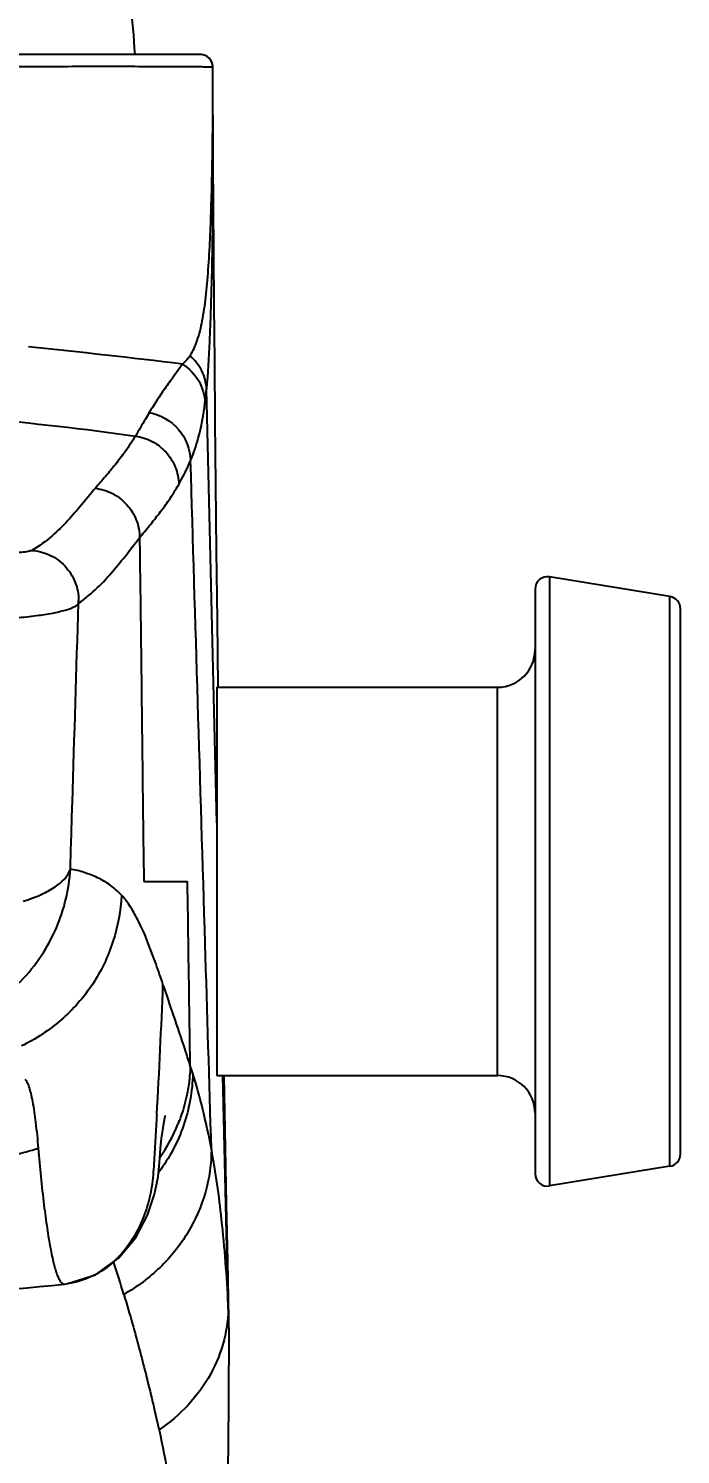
# Model space of a CAD drawing. Header units: millimetres. Extents: x 1091 to 1735, y 843 to 1297.
# Drawn here: x 1488.7 to 1514.7, y 1164.9 to 1221.8 of the extents above; entities that cross this region are included whole.
import ezdxf

# ---------------------------------------------------------------- set-up
doc = ezdxf.new("R2010")
doc.units = ezdxf.units.MM
doc.styles.add('Daelim Dimension', font='\x7f\x7f\x7f\x7f.TTF')
doc.dimstyles.new('DEFAULT', dxfattribs={"dimscale": 2, "dimtxt": 2, "dimasz": 2, "dimexe": 0, "dimexo": 2, "dimgap": 1, "dimtad": 1, "dimdec": 1, "dimzin": 9, "dimdsep": 46, "dimtxsty": 'Daelim Dimension', "dimcen": 0.5, "dimclrd": 252, "dimclre": 252, "dimclrt": 3, "dimadec": 1, "dimazin": 0, "dimtfac": 1, "dimtdec": 1, "dimtix": 1, "dimtmove": 0, "dimatfit": 3, "dimfxl": 0, "dimtolj": 1, "dimtzin": 1, "dimlwd": 9, "dimlwe": 9, "dimarcsym": 0})

# ---------------------------------------------------------------- blocks, each defined once
blk = doc.blocks.new('*D4')
at = {"color": 5, "lineweight": 9}
for p, q in [((1435.712, 1187.784), (1406.581, 1187.784)), ((1406.581, 1183.784), (1406.581, 1132.656)), ((1493.501, 1128.656), (1406.581, 1128.656))]:
    blk.add_line(p, q, dxfattribs=at)
at = {"color": 5}
for points in [[(1405.914, 1183.784), (1407.247, 1183.784), (1406.581, 1187.784)], [(1405.914, 1132.656), (1407.247, 1132.656), (1406.581, 1128.656)]]:
    blk.add_solid(points, dxfattribs=at)
at = {"layer": 'Defpoints', "color": 0}
for p in [(1439.712, 1187.784), (1406.581, 1128.656), (1497.501, 1128.656)]:
    blk.add_point(p, dxfattribs=at)
at = {"color": 7, "insert": (1399.137, 1158.22), "char_height": 10, "attachment_point": 5, "rotation": 90, "style": 'Daelim Dimension'}
blk.add_mtext('\\A1;59', dxfattribs=at)

msp = doc.modelspace()

# ---------------------------------------------------------------- linework, layer by layer
at = {"color": 7, "linetype": 'Continuous'}
for p, q in [((1495.503, 1220.784), (1448.499, 1220.784)), ((1496.003, 1220.286), (1496.003, 1220.301)), ((1496.019, 1216.473), (1496.003, 1220.286)), ((1495.996, 1217.32), (1495.998, 1217.521)), ((1496.009, 1217.787), (1496.009, 1217.517)), ((1496.028, 1214.759), (1496.019, 1216.473)), ((1496.042, 1212.845), (1496.028, 1214.759)), ((1496.059, 1210.762), (1496.042, 1212.845)), ((1496.079, 1208.528), (1496.059, 1210.762)), ((1496.102, 1206.149), (1496.079, 1208.528)), ((1496.163, 1190.116), (1495.752, 1207.425)), ((1496.128, 1203.629), (1496.102, 1206.149)), ((1496.158, 1200.975), (1496.128, 1203.629)), ((1496.19, 1198.203), (1496.158, 1200.975)), ((1514.244, 1199.153), (1509.444, 1199.939)), ((1509.444, 1199.939), (1509.444, 1175.629)), ((1508.863, 1199.445), (1508.863, 1176.122)), ((1514.244, 1176.415), (1514.244, 1199.153)), ((1514.663, 1176.909), (1514.663, 1198.659)), ((1496.224, 1195.535), (1496.19, 1198.203)), ((1496.163, 1195.534), (1507.363, 1195.534)), ((1496.163, 1195.534), (1496.163, 1180.034)), ((1507.363, 1180.034), (1507.363, 1195.534)), ((1493.253, 1187.783), (1494.995, 1187.782)), ((1496.163, 1180.034), (1507.363, 1180.034)), ((1496.621, 1170.887), (1496.403, 1180.04)), ((1496.511, 1177.122), (1496.458, 1180.034)), ((1514.244, 1176.415), (1509.444, 1175.629)), ((1496.663, 1169.597), (1496.6, 1172.637)), ((1490.08, 1171.714), (1490.228, 1171.733)), ((1490.228, 1171.733), (1490.226, 1171.733)), ((1496.659, 1169.798), (1496.621, 1170.887))]:
    msp.add_line(p, q, dxfattribs=at)
for points in [[(1490.226, 1171.734), (1491.326, 1172.086), (1492.247, 1172.747), (1492.932, 1173.577), (1493.401, 1174.462), (1493.684, 1175.308), (1493.819, 1175.997), (1493.874, 1176.564), (1493.919, 1177.119), (1493.963, 1177.538), (1494.005, 1177.861), (1494.047, 1178.126), (1494.089, 1178.351), (1494.111, 1178.453)], [(1496.6, 1172.637), (1496.554, 1174.907), (1496.511, 1177.122)], [(1496.306, 1145.687), (1496.34, 1153.21), (1496.466, 1159.541), (1496.627, 1165.089), (1496.663, 1169.596)]]:
    msp.add_lwpolyline(points, dxfattribs=at)
for centre, radius, start, end in [((1472.001, 1219.817), 20.922, 2.6495, 8.3683), ((1495.503, 1220.284), 0.5, 0.1895, 90.0002), ((1495.503, 1220.285), 0.499, 55.771, 67.4541), ((1495.497, 1220.282), 0.506, 4.9953, 22.8371), ((1495.51, 1220.284), 0.493, 0.39, 4.9713), ((332.797, 1216.303), 1163.213, 0.073065, 0.196918), ((1448.489, 824.735), 386.477, 83.11887, 84.03503), ((1509.363, 1199.445), 0.5, 80.6979, 180), ((1514.163, 1198.659), 0.5, 0, 80.6979), ((1488.651, 1198.99), 1.999, 356.8921, 0.2947), ((1507.363, 1197.034), 1.5, 270, 0), ((1251.999, 1192.587), 242.182, 356.65881, 357.89087), ((1507.363, 1178.534), 1.5, 0, 90), ((1487.96, 1180.817), 7.188, 325.6617, 337.7851), ((1467.845, 1251.424), 77.256, 284.42814, 285.92265), ((1514.163, 1176.909), 0.5, 279.3021, 0), ((1509.363, 1176.122), 0.5, 180, 279.3021), ((1403.517, 1144.412), 92.914, 16.82326, 17.66849), ((1472.001, 1347.353), 176.569, 273.29178, 275.87822)]:
    msp.add_arc(centre, radius, start, end, dxfattribs=at)
for points in [[(1495.695, 1220.746), (1495.634, 1220.771), (1495.568, 1220.784), (1495.503, 1220.784)], [(1495.963, 1220.479), (1495.927, 1220.566), (1495.862, 1220.644), (1495.784, 1220.697)], [(1495.205, 1180.114), (1495.171, 1180.219), (1495.137, 1180.324), (1495.103, 1180.429)], [(1491.186, 1172.024), (1490.885, 1171.88), (1490.558, 1171.781), (1490.228, 1171.733)]]:
    msp.add_open_spline(points, degree=3, dxfattribs=at)
for points, knots in [([(1488.063, 1220.307), (1488.65, 1220.308), (1489.759, 1220.311), (1491.321, 1220.312), (1492.676, 1220.312), (1493.669, 1220.31), (1494.348, 1220.307), (1494.768, 1220.305), (1495.127, 1220.302), (1495.424, 1220.3), (1495.659, 1220.297), (1495.815, 1220.294), (1495.908, 1220.292), (1495.954, 1220.291), (1495.984, 1220.289), (1495.999, 1220.288), (1496.003, 1220.287)], [0, 0, 0, 0, 0.221509, 0.419023, 0.590331, 0.733517, 0.794065, 0.847015, 0.89224, 0.929669, 0.959239, 0.980875, 0.988691, 0.99449, 0.998261, 1, 1, 1, 1]), ([(1495.998, 1217.521), (1496, 1217.733), (1496.006, 1218.654), (1496.005, 1219.576), (1496.003, 1220.286)], [0, 0, 0, 0, 0.229179, 1, 1, 1, 1]), ([(1495.091, 1208.762), (1495.216, 1208.947), (1495.419, 1209.406), (1495.606, 1210.2), (1495.74, 1211.146), (1495.869, 1212.644), (1495.95, 1214.718), (1495.987, 1216.428), (1495.996, 1217.32)], [0, 0, 0, 0, 0.077521, 0.17123, 0.281947, 0.407769, 0.691343, 1, 1, 1, 1]), ([(1496.009, 1217.517), (1496.01, 1216.515), (1496.003, 1214.595), (1495.961, 1211.865), (1495.888, 1209.502), (1495.809, 1208.058), (1495.752, 1207.425)], [0, 0, 0, 0, 0.297663, 0.570481, 0.81099, 1, 1, 1, 1]), ([(1495.091, 1208.762), (1495.069, 1208.73), (1494.981, 1208.609), (1494.878, 1208.5), (1494.793, 1208.428)], [0, 0, 0, 0, 0.257662, 1, 1, 1, 1]), ([(1495.752, 1207.425), (1495.744, 1207.676), (1495.614, 1208.186), (1495.287, 1208.595), (1495.091, 1208.762)], [0, 0, 0, 0, 0.493675, 1, 1, 1, 1]), ([(1494.793, 1208.428), (1494.652, 1208.228), (1494.384, 1207.859), (1493.924, 1207.227), (1493.64, 1206.771), (1493.472, 1206.493)], [0, 0, 0, 0, 0.313718, 0.583884, 1, 1, 1, 1]), ([(1494.793, 1208.428), (1495.055, 1208.26), (1495.505, 1207.801), (1495.684, 1207.181), (1495.693, 1206.876)], [0, 0, 0, 0, 0.505217, 1, 1, 1, 1]), ([(1472.001, 1206.984), (1473.28, 1206.984), (1476.241, 1206.932), (1481.149, 1206.72), (1486.85, 1206.299), (1490.859, 1205.846), (1492.922, 1205.558)], [0, 0, 0, 0, 0.182829, 0.42341, 0.702217, 1, 1, 1, 1]), ([(1495.693, 1206.876), (1495.698, 1206.918), (1495.721, 1207.101), (1495.739, 1207.284), (1495.752, 1207.425)], [0, 0, 0, 0, 0.2307, 1, 1, 1, 1]), ([(1493.472, 1206.493), (1493.419, 1206.405), (1493.232, 1206.095), (1493.052, 1205.781), (1492.922, 1205.558)], [0, 0, 0, 0, 0.284524, 1, 1, 1, 1]), ([(1493.471, 1206.493), (1493.912, 1206.412), (1494.76, 1205.935), (1495.105, 1205.023), (1495.117, 1204.578)], [0, 0, 0, 0, 0.501165, 1, 1, 1, 1]), ([(1495.117, 1204.58), (1495.238, 1204.87), (1495.5, 1205.62), (1495.631, 1206.404), (1495.693, 1206.877)], [0, 0, 0, 0, 0.397296, 1, 1, 1, 1]), ([(1492.922, 1205.558), (1492.792, 1205.351), (1492.538, 1204.963), (1492.131, 1204.43), (1491.723, 1203.946), (1491.453, 1203.631), (1491.318, 1203.473)], [0, 0, 0, 0, 0.278386, 0.527593, 0.763087, 1, 1, 1, 1]), ([(1492.921, 1205.558), (1493.153, 1205.525), (1493.607, 1205.377), (1494.169, 1204.935), (1494.545, 1204.329), (1494.641, 1203.861), (1494.647, 1203.628)], [0, 0, 0, 0, 0.250242, 0.500454, 0.750409, 1, 1, 1, 1]), ([(1494.647, 1203.628), (1494.686, 1203.696), (1494.859, 1204.004), (1495.01, 1204.325), (1495.117, 1204.578)], [0, 0, 0, 0, 0.221741, 1, 1, 1, 1]), ([(1495.949, 1177.094), (1495.866, 1179.828), (1495.588, 1188.989), (1495.311, 1198.151), (1495.117, 1204.578)], [0, 0, 0, 0, 0.298398, 1, 1, 1, 1]), ([(1493.084, 1201.495), (1493.216, 1201.659), (1493.481, 1201.985), (1493.883, 1202.483), (1494.282, 1203.025), (1494.526, 1203.418), (1494.647, 1203.628)], [0, 0, 0, 0, 0.23864, 0.47659, 0.725296, 1, 1, 1, 1]), ([(1491.318, 1203.473), (1490.959, 1203.04), (1490.424, 1202.374), (1489.582, 1201.529), (1489.067, 1201.164), (1488.778, 1200.993)], [0, 0, 0, 0, 0.472806, 0.717814, 1, 1, 1, 1]), ([(1491.318, 1203.473), (1491.556, 1203.445), (1492.027, 1203.299), (1492.607, 1202.846), (1492.991, 1202.219), (1493.082, 1201.735), (1493.083, 1201.495)], [0, 0, 0, 0, 0.250022, 0.500144, 0.750184, 1, 1, 1, 1]), ([(1490.647, 1198.882), (1490.915, 1199.07), (1491.399, 1199.471), (1492.204, 1200.356), (1492.73, 1201.047), (1493.083, 1201.495)], [0, 0, 0, 0, 0.274048, 0.522757, 1, 1, 1, 1]), ([(1493.083, 1201.495), (1493.098, 1200.352), (1493.127, 1198.067), (1493.162, 1195.211), (1493.189, 1192.926), (1493.207, 1191.212), (1493.228, 1189.498), (1493.248, 1188.355), (1493.252, 1187.784)], [0, 0, 0, 0, 0.249996, 0.499993, 0.62499, 0.749987, 0.874991, 1, 1, 1, 1]), ([(1488.778, 1200.993), (1488.734, 1200.969), (1488.597, 1200.94), (1488.338, 1200.907), (1487.967, 1200.879), (1487.496, 1200.853), (1486.933, 1200.832), (1486.033, 1200.809), (1485.323, 1200.8), (1484.828, 1200.804)], [0, 0, 0, 0, 0.037802, 0.104286, 0.198928, 0.318784, 0.461824, 0.625391, 1, 1, 1, 1]), ([(1488.778, 1200.993), (1489.015, 1200.977), (1489.508, 1200.854), (1490.137, 1200.406), (1490.554, 1199.748), (1490.649, 1199.243), (1490.65, 1199)], [0, 0, 0, 0, 0.238392, 0.49668, 0.756831, 1, 1, 1, 1]), ([(1485.198, 1198.167), (1485.891, 1198.173), (1486.887, 1198.204), (1488.143, 1198.297), (1488.924, 1198.381), (1489.571, 1198.48), (1490.072, 1198.591), (1490.396, 1198.699), (1490.571, 1198.8), (1490.628, 1198.854), (1490.647, 1198.882)], [0, 0, 0, 0, 0.374493, 0.537928, 0.680432, 0.798742, 0.891455, 0.958031, 0.98182, 1, 1, 1, 1]), ([(1490.321, 1188.27), (1490.348, 1189.156), (1490.455, 1192.693), (1490.565, 1196.23), (1490.648, 1198.882)], [0, 0, 0, 0, 0.250297, 1, 1, 1, 1]), ([(1483.948, 1181.717), (1484.742, 1181.786), (1485.954, 1182.106), (1487.389, 1182.94), (1488.376, 1183.778), (1489.187, 1184.789), (1489.982, 1186.249), (1490.272, 1187.472), (1490.321, 1188.27)], [0, 0, 0, 0, 0.240947, 0.369107, 0.499465, 0.62991, 0.758305, 1, 1, 1, 1]), ([(1488.442, 1186.993), (1488.685, 1187.07), (1489.128, 1187.234), (1489.807, 1187.591), (1490.226, 1187.978), (1490.321, 1188.27)], [0, 0, 0, 0, 0.328704, 0.603929, 1, 1, 1, 1]), ([(1492.36, 1187.237), (1492.22, 1187.385), (1491.922, 1187.652), (1491.493, 1187.896), (1491.142, 1188.044), (1490.786, 1188.174), (1490.509, 1188.245), (1490.321, 1188.27)], [0, 0, 0, 0, 0.263311, 0.511258, 0.633213, 0.7552, 1, 1, 1, 1]), ([(1495.103, 1180.429), (1495.093, 1181.05), (1495.057, 1183.502), (1495.025, 1185.953), (1494.995, 1187.784)], [0, 0, 0, 0, 0.253238, 1, 1, 1, 1]), ([(1492.36, 1187.237), (1492.332, 1186.608), (1492.099, 1185.352), (1491.273, 1183.628), (1490.01, 1182.19), (1488.941, 1181.489), (1488.373, 1181.216)], [0, 0, 0, 0, 0.24978, 0.499826, 0.749771, 1, 1, 1, 1]), ([(1493.629, 1184.784), (1493.457, 1185.255), (1493.194, 1185.933), (1492.749, 1186.745), (1492.496, 1187.089), (1492.36, 1187.237)], [0, 0, 0, 0, 0.541735, 0.783107, 1, 1, 1, 1]), ([(1494.017, 1183.674), (1493.985, 1183.774), (1493.861, 1184.146), (1493.731, 1184.516), (1493.628, 1184.784)], [0, 0, 0, 0, 0.267713, 1, 1, 1, 1]), ([(1494.915, 1181.025), (1494.76, 1181.499), (1494.463, 1182.383), (1494.161, 1183.266), (1494.017, 1183.674)], [0, 0, 0, 0, 0.53573, 1, 1, 1, 1]), ([(1495.107, 1180.425), (1495.09, 1180.475), (1495.027, 1180.675), (1494.963, 1180.874), (1494.915, 1181.022)], [0, 0, 0, 0, 0.253953, 1, 1, 1, 1]), ([(1495.107, 1180.429), (1495.094, 1179.833), (1494.958, 1179.035), (1494.69, 1178.285), (1494.614, 1178.1)], [0, 0, 0, 0, 0.748447, 1, 1, 1, 1]), ([(1488.51, 1179.887), (1488.544, 1179.856), (1488.604, 1179.756), (1488.677, 1179.567), (1488.748, 1179.308), (1488.846, 1178.838), (1488.946, 1178.105), (1489.011, 1177.48), (1489.039, 1177.132)], [0, 0, 0, 0, 0.04869, 0.120549, 0.215646, 0.333003, 0.629554, 1, 1, 1, 1]), ([(1495.205, 1180.114), (1495.193, 1179.415), (1494.943, 1178.005), (1494.269, 1176.744), (1493.847, 1176.178)], [0, 0, 0, 0, 0.4976, 1, 1, 1, 1]), ([(1495.949, 1177.094), (1495.848, 1177.643), (1495.628, 1178.658), (1495.351, 1179.658), (1495.205, 1180.114)], [0, 0, 0, 0, 0.538555, 1, 1, 1, 1]), ([(1493.77, 1178.472), (1493.752, 1178.167), (1493.717, 1177.556), (1493.659, 1176.64), (1493.609, 1175.723), (1493.41, 1174.823), (1493.08, 1173.963), (1492.603, 1173.174), (1491.978, 1172.495), (1491.461, 1172.155), (1491.186, 1172.024)], [0, 0, 0, 0, 0.125131, 0.250259, 0.37534, 0.500402, 0.625404, 0.750459, 0.875317, 1, 1, 1, 1]), ([(1489.039, 1177.132), (1489.104, 1176.379), (1489.206, 1175.312), (1489.382, 1173.986), (1489.51, 1173.201), (1489.641, 1172.575), (1489.758, 1172.16), (1489.86, 1171.919), (1489.928, 1171.804), (1489.998, 1171.729), (1490.055, 1171.712), (1490.079, 1171.714)], [0, 0, 0, 0, 0.404985, 0.573358, 0.716016, 0.830726, 0.915544, 0.9465, 0.970093, 0.987136, 1, 1, 1, 1]), ([(1495.949, 1177.094), (1495.948, 1176.516), (1495.781, 1175.35), (1495.072, 1173.722), (1493.946, 1172.322), (1492.977, 1171.599), (1492.454, 1171.303)], [0, 0, 0, 0, 0.245187, 0.493188, 0.744853, 1, 1, 1, 1]), ([(1496.621, 1170.887), (1496.564, 1172.026), (1496.414, 1174.104), (1496.123, 1176.169), (1495.949, 1177.094)], [0, 0, 0, 0, 0.547581, 1, 1, 1, 1]), ([(1492.454, 1171.303), (1492.574, 1170.91), (1492.879, 1169.859), (1493.359, 1168.059), (1493.689, 1166.645), (1493.858, 1165.895)], [0, 0, 0, 0, 0.220792, 0.58734, 1, 1, 1, 1]), ([(1496.621, 1170.887), (1496.626, 1170.416), (1496.51, 1169.447), (1495.958, 1168.068), (1495.058, 1166.842), (1494.278, 1166.18), (1493.858, 1165.895)], [0, 0, 0, 0, 0.238317, 0.487399, 0.743355, 1, 1, 1, 1]), ([(1493.86, 1165.896), (1493.999, 1165.274), (1494.244, 1163.961), (1494.675, 1161.082), (1495.084, 1157.955), (1495.51, 1154.582), (1495.945, 1150.73), (1496.191, 1147.741), (1496.265, 1145.691)], [0, 0, 0, 0, 0.093859, 0.196807, 0.428857, 0.558551, 0.69775, 1, 1, 1, 1])]:
    msp.add_open_spline(points, degree=3, knots=knots, dxfattribs=at)

# ---------------------------------------------------------------- dimensions: what is measured, and where the dimension line sits
at = {"color": 7}
dim = msp.add_linear_dim(base=(1406.581, 1128.656), p1=(1439.712, 1187.784), p2=(1497.501, 1128.656), angle=90, dimstyle='DEFAULT', override={"dimtxt": 5, "dimdec": 0, "dimclrd": 5, "dimclre": 5, "dimclrt": 7}, dxfattribs=at)
dim.commit()
dim.dimension.update_dxf_attribs({"geometry": '*D4', "text_midpoint": (1406.581, 1158.22), "dimtype": 160})

doc.saveas('drawing.dxf')
